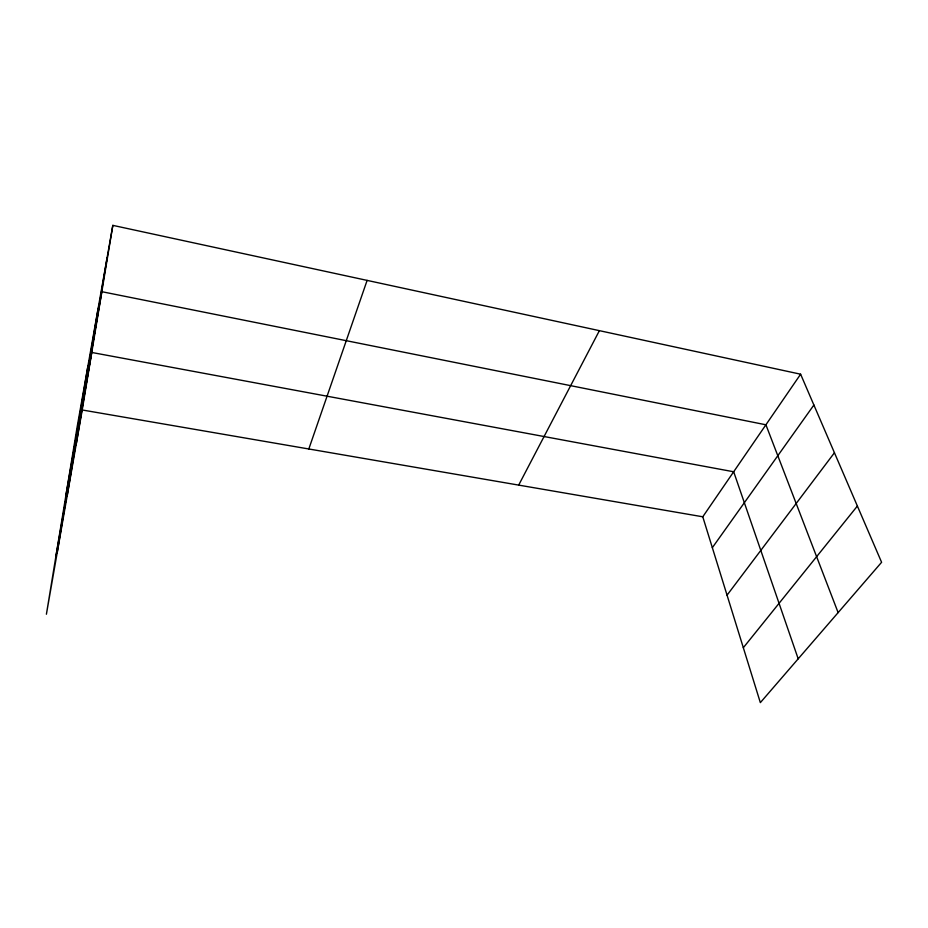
<?xml version="1.0" encoding="UTF-8"?>
<svg xmlns="http://www.w3.org/2000/svg" width="928" height="928" viewBox="0 0 928 928"><rect width="100%" height="100%" fill="white"/><g stroke="black" fill="none" stroke-linecap="round" stroke-linejoin="round"><path stroke-width="1.39" d="M57.165 552.833L88.021 365.493M67.326 494.914L98.182 308.119M76.386 443.236L107.126 257.578M112.833 225.365L77.094 427.158L46.4 614.232L82.221 409.979L112.833 225.365L800.62 374.204L881.6 562.287L760.345 702.635L702.774 516.792L800.62 374.204M65.9 495.39L101.836 291.694L765.913 424.792L838.123 612.608M55.808 556.893L91.756 352.466L733.677 471.772L798.196 658.822M308.815 448.978L367.117 280.395M518.682 485.112L599.395 330.658M712.344 547.671L813.891 405.026M727.053 595.161L834.434 452.748M743.328 647.709L857.379 506.038M82.221 409.979L702.774 516.792"/></g></svg>
